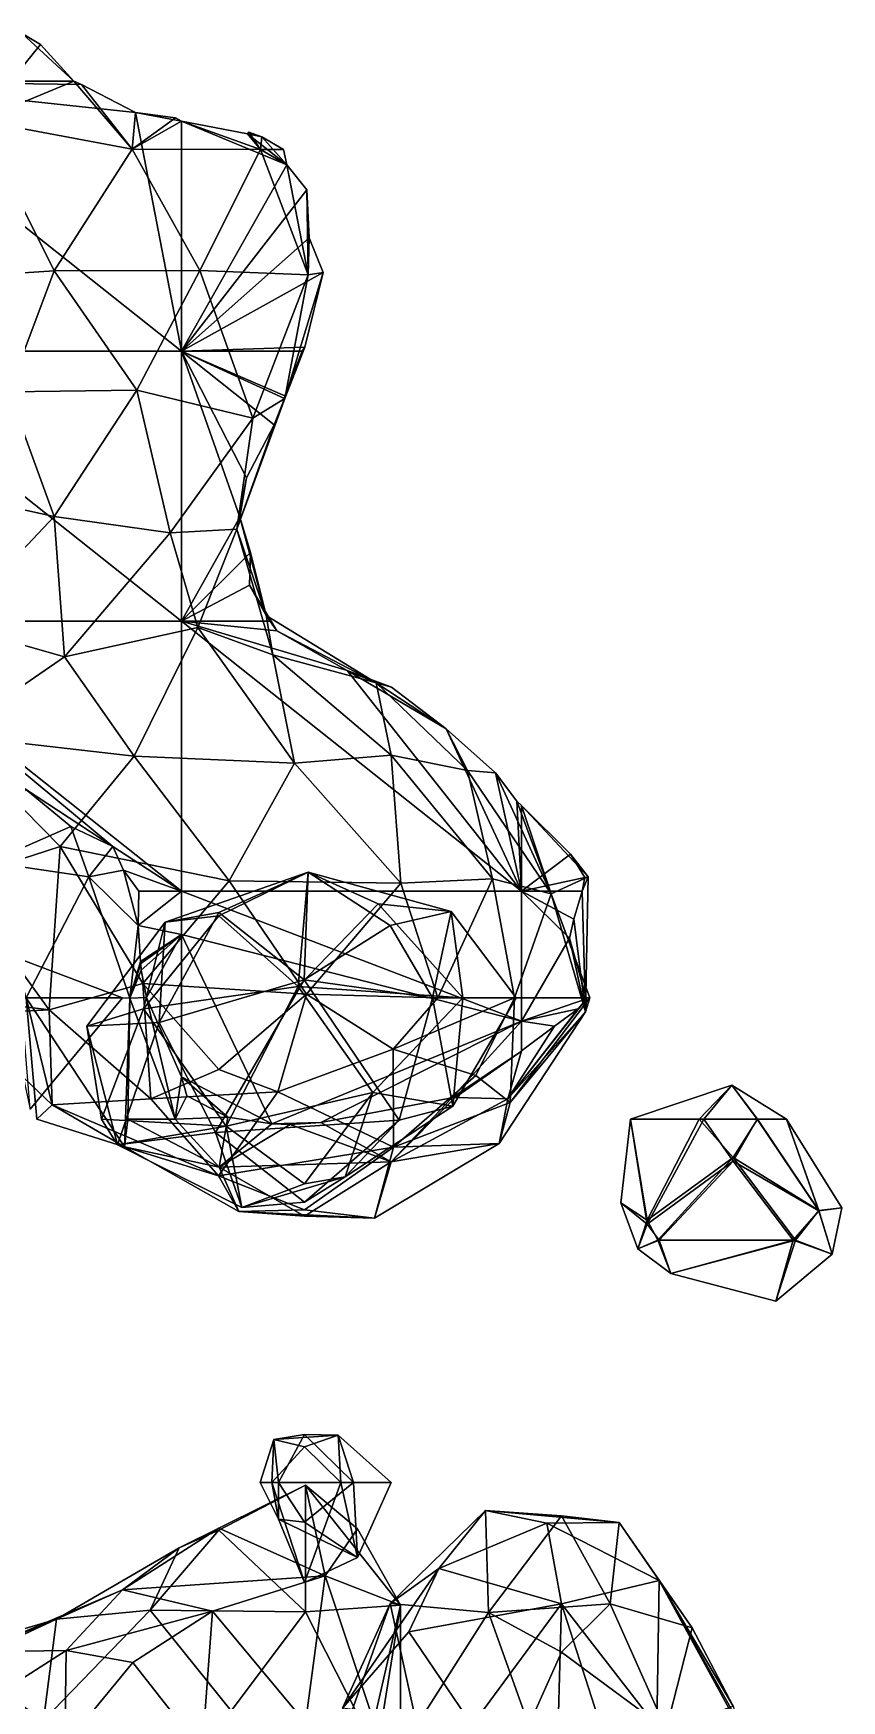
# Model space of a CAD drawing. Extents: x 290034 to 295698, y 4553723 to 4561693.
# Drawn here: x 295298.2 to 295417.1, y 4559587.6 to 4559832.7 of the extents above; entities that cross this region are included whole.
import ezdxf

# ---------------------------------------------------------------- set-up
doc = ezdxf.new("R2010")
doc.units = 0
doc.layers.add('Au_ppm_Pref_-_0_2', color=7, linetype='CONTINUOUS')

msp = doc.modelspace()

# ---------------------------------------------------------------- linework, layer by layer
at = {"layer": 'Au_ppm_Pref_-_0_2'}
for points in [[(295296.62, 4559832.71, 1865.89), (295304.21, 4559825.67, 1865.54), (295270, 4559825.67, 1866.76)], [(295296.62, 4559832.71, 1865.89), (295290.21, 4559819.9, 1862.34), (295299.3, 4559831.06, 1865.78)], [(295299.3, 4559831.06, 1865.78), (295290.21, 4559819.9, 1862.34), (295304.21, 4559825.67, 1865.54)], [(295296.62, 4559832.71, 1865.89), (295299.3, 4559831.06, 1865.78), (295304.21, 4559825.67, 1865.54)], [(295270, 4559825.67, 1866.76), (295304.21, 4559825.67, 1865.54), (295305.3, 4559825.2, 1865.62)], [(295270, 4559825.67, 1866.76), (295305.3, 4559825.2, 1865.62), (295313.27, 4559821.06, 1866.41)], [(295270, 4559825.67, 1866.76), (295313.27, 4559821.06, 1866.41), (295320, 4559785.98, 1875.32)], [(295320, 4559785.98, 1875.32), (295270, 4559785.98, 1875.98), (295270, 4559825.67, 1866.76)], [(295290.21, 4559819.9, 1862.34), (295312.79, 4559815.66, 1865.01), (295304.21, 4559825.67, 1865.54)], [(295304.21, 4559825.67, 1865.54), (295312.79, 4559815.66, 1865.01), (295305.3, 4559825.2, 1865.62)], [(295305.3, 4559825.2, 1865.62), (295312.79, 4559815.66, 1865.01), (295313.27, 4559821.06, 1866.41)], [(295313.27, 4559821.06, 1866.41), (295312.79, 4559815.66, 1865.01), (295319.14, 4559820.27, 1866.41)], [(295313.27, 4559821.06, 1866.41), (295319.14, 4559820.27, 1866.41), (295320, 4559819.79, 1866.5)], [(295313.27, 4559821.06, 1866.41), (295320, 4559819.79, 1866.5), (295320, 4559785.98, 1875.32)], [(295286.2, 4559796.81, 1860.25), (295301.28, 4559797.78, 1863.15), (295290.21, 4559819.9, 1862.34)], [(295290.21, 4559819.9, 1862.34), (295301.28, 4559797.78, 1863.15), (295312.79, 4559815.66, 1865.01)], [(295312.79, 4559815.66, 1865.01), (295320, 4559819.79, 1866.5), (295319.14, 4559820.27, 1866.41)], [(295312.79, 4559815.66, 1865.01), (295331.62, 4559815.64, 1868), (295320, 4559819.79, 1866.5)], [(295320, 4559819.79, 1866.5), (295329.71, 4559817.96, 1867.89), (295335.48, 4559813.38, 1869.63)], [(295320, 4559819.79, 1866.5), (295335.48, 4559813.38, 1869.63), (295320, 4559785.98, 1875.32)], [(295320, 4559819.79, 1866.5), (295331.62, 4559815.64, 1868), (295329.71, 4559817.96, 1867.89)], [(295329.71, 4559817.96, 1867.89), (295329.92, 4559818.2, 1867.95), (295331.85, 4559817.49, 1868.51)], [(295329.71, 4559817.96, 1867.89), (295331.62, 4559815.64, 1868), (295329.92, 4559818.2, 1867.95)], [(295329.92, 4559818.2, 1867.95), (295331.62, 4559815.64, 1868), (295331.85, 4559817.49, 1868.51)], [(295322.71, 4559797.84, 1865.96), (295312.79, 4559815.66, 1865.01), (295301.28, 4559797.78, 1863.15)], [(295322.71, 4559797.84, 1865.96), (295331.62, 4559815.64, 1868), (295312.79, 4559815.66, 1865.01)], [(295322.71, 4559797.84, 1865.96), (295338.62, 4559797.2, 1870.84), (295331.62, 4559815.64, 1868)], [(295335.48, 4559813.38, 1869.63), (295329.71, 4559817.96, 1867.89), (295331.85, 4559817.49, 1868.51)], [(295331.62, 4559815.64, 1868), (295335, 4559815.64, 1869.45), (295331.85, 4559817.49, 1868.51)], [(295335, 4559815.64, 1869.45), (295331.62, 4559815.64, 1868), (295335.48, 4559813.38, 1869.63)], [(295331.62, 4559815.64, 1868), (295338.62, 4559797.2, 1870.84), (295335.48, 4559813.38, 1869.63)], [(295335, 4559815.64, 1869.45), (295335.48, 4559813.38, 1869.63), (295331.85, 4559817.49, 1868.51)], [(295320, 4559785.98, 1875.32), (295335.48, 4559813.38, 1869.63), (295338.46, 4559809.7, 1870.87)], [(295335.48, 4559813.38, 1869.63), (295338.62, 4559797.2, 1870.84), (295338.46, 4559809.7, 1870.87)], [(295338.46, 4559809.7, 1870.87), (295338.77, 4559802.67, 1872.73), (295320, 4559785.98, 1875.32)], [(295338.46, 4559809.7, 1870.87), (295338.62, 4559797.2, 1870.84), (295338.77, 4559802.67, 1872.73)], [(295320, 4559785.98, 1875.32), (295338.77, 4559802.67, 1872.73), (295340.83, 4559797.55, 1874.26)], [(295338.62, 4559797.2, 1870.84), (295340.83, 4559797.55, 1874.26), (295338.77, 4559802.67, 1872.73)], [(295286.2, 4559796.81, 1860.25), (295294.65, 4559780, 1861.67), (295301.28, 4559797.78, 1863.15)], [(295294.65, 4559780, 1861.67), (295313.44, 4559780.24, 1864.8), (295301.28, 4559797.78, 1863.15)], [(295322.71, 4559797.84, 1865.96), (295301.28, 4559797.78, 1863.15), (295313.44, 4559780.24, 1864.8)], [(295322.71, 4559797.84, 1865.96), (295313.44, 4559780.24, 1864.8), (295330.5, 4559776.12, 1869.59)], [(295320, 4559785.98, 1875.32), (295340.83, 4559797.55, 1874.26), (295338.13, 4559786.56, 1876.87)], [(295322.71, 4559797.84, 1865.96), (295330.5, 4559776.12, 1869.59), (295338.62, 4559797.2, 1870.84)], [(295330.5, 4559776.12, 1869.59), (295335.21, 4559779.03, 1876.91), (295338.62, 4559797.2, 1870.84)], [(295340.83, 4559797.55, 1874.26), (295335.21, 4559779.03, 1876.91), (295338.13, 4559786.56, 1876.87)], [(295340.83, 4559797.55, 1874.26), (295338.62, 4559797.2, 1870.84), (295335.21, 4559779.03, 1876.91)], [(295320, 4559785.98, 1875.32), (295338.13, 4559786.56, 1876.87), (295337.76, 4559785.98, 1876.99)], [(295338.13, 4559786.56, 1876.87), (295335.21, 4559779.03, 1876.91), (295337.76, 4559785.98, 1876.99)], [(295270, 4559785.98, 1875.98), (295320, 4559785.98, 1875.32), (295320, 4559746.3, 1885.98)], [(295320, 4559746.3, 1885.98), (295270, 4559746.3, 1880.05), (295270, 4559785.98, 1875.98)], [(295329.56, 4559767.37, 1879.5), (295328.57, 4559761.57, 1881.14), (295320, 4559785.98, 1875.32)], [(295333.66, 4559775.14, 1877.06), (295329.56, 4559767.37, 1879.5), (295320, 4559785.98, 1875.32)], [(295328.57, 4559761.57, 1881.14), (295320, 4559746.3, 1885.98), (295320, 4559785.98, 1875.32)], [(295335.22, 4559779.43, 1877.02), (295335.14, 4559779.01, 1877.03), (295320, 4559785.98, 1875.32)], [(295335.14, 4559779.01, 1877.03), (295333.66, 4559775.14, 1877.06), (295320, 4559785.98, 1875.32)], [(295337.76, 4559785.98, 1876.99), (295335.22, 4559779.43, 1877.02), (295320, 4559785.98, 1875.32)], [(295337.76, 4559785.98, 1876.99), (295335.21, 4559779.03, 1876.91), (295335.22, 4559779.43, 1877.02)], [(295285.63, 4559765.09, 1860.95), (295301.28, 4559761.7, 1864.19), (295294.65, 4559780, 1861.67)], [(295301.28, 4559761.7, 1864.19), (295313.44, 4559780.24, 1864.8), (295294.65, 4559780, 1861.67)], [(295301.28, 4559761.7, 1864.19), (295318.35, 4559759.29, 1869.01), (295313.44, 4559780.24, 1864.8)], [(295313.44, 4559780.24, 1864.8), (295318.35, 4559759.29, 1869.01), (295330.5, 4559776.12, 1869.59)], [(295335.21, 4559779.03, 1876.91), (295328.16, 4559759.82, 1876.47), (295333.66, 4559775.14, 1877.06)], [(295335.21, 4559779.03, 1876.91), (295330.5, 4559776.12, 1869.59), (295328.16, 4559759.82, 1876.47)], [(295335.21, 4559779.03, 1876.91), (295333.66, 4559775.14, 1877.06), (295335.14, 4559779.01, 1877.03)], [(295335.21, 4559779.03, 1876.91), (295335.14, 4559779.01, 1877.03), (295335.22, 4559779.43, 1877.02)], [(295318.35, 4559759.29, 1869.01), (295328.16, 4559759.82, 1876.47), (295330.5, 4559776.12, 1869.59)], [(295333.66, 4559775.14, 1877.06), (295328.16, 4559759.82, 1876.47), (295329.56, 4559767.37, 1879.5)], [(295329.56, 4559767.37, 1879.5), (295328.16, 4559759.82, 1876.47), (295328.57, 4559761.57, 1881.14)], [(295286.28, 4559745.77, 1865.35), (295301.28, 4559761.7, 1864.19), (295285.63, 4559765.09, 1860.95)], [(295286.28, 4559745.77, 1865.35), (295302.83, 4559741.06, 1869.98), (295301.28, 4559761.7, 1864.19)], [(295302.83, 4559741.06, 1869.98), (295318.35, 4559759.29, 1869.01), (295301.28, 4559761.7, 1864.19)], [(295318.35, 4559759.29, 1869.01), (295302.83, 4559741.06, 1869.98), (295322.43, 4559745.34, 1872.01)], [(295322.43, 4559745.34, 1872.01), (295328.16, 4559759.82, 1876.47), (295318.35, 4559759.29, 1869.01)], [(295330.15, 4559756.39, 1882.39), (295320, 4559746.3, 1885.98), (295328.57, 4559761.57, 1881.14)], [(295322.43, 4559745.34, 1872.01), (295333.46, 4559741.35, 1877.26), (295328.16, 4559759.82, 1876.47)], [(295328.57, 4559761.57, 1881.14), (295328.16, 4559759.82, 1876.47), (295332.46, 4559747.11, 1881.8)], [(295333.46, 4559741.35, 1877.26), (295332.46, 4559747.11, 1881.8), (295328.16, 4559759.82, 1876.47)], [(295328.57, 4559761.57, 1881.14), (295332.46, 4559747.11, 1881.8), (295330.15, 4559756.39, 1882.39)], [(295330.02, 4559751.57, 1883.7), (295320, 4559746.3, 1885.98), (295330.15, 4559756.39, 1882.39)], [(295332.46, 4559747.11, 1881.8), (295330.02, 4559751.57, 1883.7), (295330.15, 4559756.39, 1882.39)], [(295333.18, 4559746.3, 1884.85), (295320, 4559746.3, 1885.98), (295330.02, 4559751.57, 1883.7)], [(295330.02, 4559751.57, 1883.7), (295332.46, 4559747.11, 1881.8), (295333.18, 4559746.3, 1884.85)], [(295333.18, 4559746.3, 1884.85), (295332.46, 4559747.11, 1881.8), (295334.04, 4559744.85, 1885.09)], [(295332.46, 4559747.11, 1881.8), (295348.64, 4559737.25, 1884.17), (295334.04, 4559744.85, 1885.09)], [(295333.46, 4559741.35, 1877.26), (295348.64, 4559737.25, 1884.17), (295332.46, 4559747.11, 1881.8)], [(295270, 4559746.3, 1880.05), (295309.93, 4559713.15, 1892.23), (295297.07, 4559721.59, 1888.96)], [(295320, 4559706.61, 1894.76), (295309.93, 4559713.15, 1892.23), (295270, 4559746.3, 1880.05)], [(295270, 4559746.3, 1880.05), (295320, 4559746.3, 1885.98), (295320, 4559706.61, 1894.76)], [(295286.28, 4559745.77, 1865.35), (295286.05, 4559729.51, 1872.22), (295302.83, 4559741.06, 1869.98)], [(295313.07, 4559726.45, 1871.32), (295322.43, 4559745.34, 1872.01), (295302.83, 4559741.06, 1869.98)], [(295313.07, 4559726.45, 1871.32), (295336.61, 4559725.4, 1871.97), (295322.43, 4559745.34, 1872.01)], [(295334.04, 4559744.85, 1885.09), (295320, 4559746.3, 1885.98), (295333.18, 4559746.3, 1884.85)], [(295344.39, 4559739.02, 1885.48), (295320, 4559746.3, 1885.98), (295334.04, 4559744.85, 1885.09)], [(295370, 4559706.61, 1890.39), (295320, 4559746.3, 1885.98), (295344.39, 4559739.02, 1885.48)], [(295370, 4559706.61, 1890.39), (295320, 4559706.61, 1894.76), (295320, 4559746.3, 1885.98)], [(295336.61, 4559725.4, 1871.97), (295333.46, 4559741.35, 1877.26), (295322.43, 4559745.34, 1872.01)], [(295334.04, 4559744.85, 1885.09), (295348.64, 4559737.25, 1884.17), (295344.39, 4559739.02, 1885.48)], [(295313.07, 4559726.45, 1871.32), (295302.83, 4559741.06, 1869.98), (295286.05, 4559729.51, 1872.22)], [(295333.46, 4559741.35, 1877.26), (295350.84, 4559726.6, 1876.73), (295348.64, 4559737.25, 1884.17)], [(295336.61, 4559725.4, 1871.97), (295350.84, 4559726.6, 1876.73), (295333.46, 4559741.35, 1877.26)], [(295358.9, 4559730.44, 1886.12), (295344.39, 4559739.02, 1885.48), (295350.9, 4559736.58, 1885.46)], [(295370, 4559706.61, 1890.39), (295344.39, 4559739.02, 1885.48), (295358.9, 4559730.44, 1886.12)], [(295348.64, 4559737.25, 1884.17), (295350.9, 4559736.58, 1885.46), (295344.39, 4559739.02, 1885.48)], [(295350.9, 4559736.58, 1885.46), (295348.64, 4559737.25, 1884.17), (295358.9, 4559730.44, 1886.12)], [(295348.64, 4559737.25, 1884.17), (295362.07, 4559724.32, 1882.56), (295358.9, 4559730.44, 1886.12)], [(295348.64, 4559737.25, 1884.17), (295350.84, 4559726.6, 1876.73), (295362.07, 4559724.32, 1882.56)], [(295370, 4559706.61, 1890.39), (295358.9, 4559730.44, 1886.12), (295366.16, 4559724, 1886.9)], [(295362.07, 4559724.32, 1882.56), (295366.16, 4559724, 1886.9), (295358.9, 4559730.44, 1886.12)], [(295302.17, 4559713.16, 1873.25), (295286.05, 4559729.51, 1872.22), (295286.74, 4559708.18, 1875.6)], [(295302.17, 4559713.16, 1873.25), (295313.07, 4559726.45, 1871.32), (295286.05, 4559729.51, 1872.22)], [(295302.17, 4559713.16, 1873.25), (295327.03, 4559708.1, 1870.47), (295313.07, 4559726.45, 1871.32)], [(295313.07, 4559726.45, 1871.32), (295327.03, 4559708.1, 1870.47), (295336.61, 4559725.4, 1871.97)], [(295336.61, 4559725.4, 1871.97), (295327.03, 4559708.1, 1870.47), (295352.26, 4559707.76, 1872.27)], [(295352.26, 4559707.76, 1872.27), (295350.84, 4559726.6, 1876.73), (295336.61, 4559725.4, 1871.97)], [(295362.07, 4559724.32, 1882.56), (295350.84, 4559726.6, 1876.73), (295365.75, 4559708.41, 1876.61)], [(295365.75, 4559708.41, 1876.61), (295350.84, 4559726.6, 1876.73), (295352.26, 4559707.76, 1872.27)], [(295362.07, 4559724.32, 1882.56), (295374.34, 4559706.23, 1883.61), (295366.16, 4559724, 1886.9)], [(295362.07, 4559724.32, 1882.56), (295365.75, 4559708.41, 1876.61), (295374.34, 4559706.23, 1883.61)], [(295370, 4559706.61, 1890.39), (295366.16, 4559724, 1886.9), (295369.33, 4559719.85, 1887.54)], [(295366.16, 4559724, 1886.9), (295374.34, 4559706.23, 1883.61), (295369.33, 4559719.85, 1887.54)], [(295303.74, 4559716.12, 1890.98), (295291.82, 4559710.87, 1887.28), (295297.07, 4559721.59, 1888.96)], [(295309.93, 4559713.15, 1892.23), (295303.74, 4559716.12, 1890.98), (295297.07, 4559721.59, 1888.96)], [(295370, 4559706.61, 1890.39), (295369.33, 4559719.85, 1887.54), (295370, 4559719.17, 1887.63)], [(295370, 4559719.17, 1887.63), (295369.33, 4559719.85, 1887.54), (295374.34, 4559706.23, 1883.61)], [(295377.18, 4559712.04, 1888.71), (295370, 4559706.61, 1890.39), (295370, 4559719.17, 1887.63)], [(295377.18, 4559712.04, 1888.71), (295370, 4559719.17, 1887.63), (295379.79, 4559708.73, 1888.71)], [(295370, 4559719.17, 1887.63), (295374.34, 4559706.23, 1883.61), (295379.79, 4559708.73, 1888.71)], [(295306.42, 4559708.73, 1891.76), (295291.82, 4559710.87, 1887.28), (295303.74, 4559716.12, 1890.98)], [(295306.42, 4559708.73, 1891.76), (295303.74, 4559716.12, 1890.98), (295309.93, 4559713.15, 1892.23)], [(295300.56, 4559689.16, 1875.5), (295302.17, 4559713.16, 1873.25), (295286.74, 4559708.18, 1875.6)], [(295302.17, 4559713.16, 1873.25), (295300.56, 4559689.16, 1875.5), (295314.35, 4559693, 1872.27)], [(295302.17, 4559713.16, 1873.25), (295314.35, 4559693, 1872.27), (295327.03, 4559708.1, 1870.47)], [(295311.48, 4559709.67, 1893.35), (295306.42, 4559708.73, 1891.76), (295309.93, 4559713.15, 1892.23)], [(295320, 4559706.61, 1894.76), (295311.48, 4559709.67, 1893.35), (295309.93, 4559713.15, 1892.23)], [(295291.82, 4559710.87, 1887.28), (295306.42, 4559708.73, 1891.76), (295297.2, 4559690.9, 1889.21)], [(295379.31, 4559708.63, 1889.31), (295370, 4559706.61, 1890.39), (295377.18, 4559712.04, 1888.71)], [(295379.31, 4559708.63, 1889.31), (295377.18, 4559712.04, 1888.71), (295379.79, 4559708.73, 1888.71)], [(295286.19, 4559690.91, 1876.83), (295300.56, 4559689.16, 1875.5), (295286.74, 4559708.18, 1875.6)], [(295297.2, 4559690.9, 1889.21), (295306.42, 4559708.73, 1891.76), (295312.44, 4559690.89, 1895.41)], [(295313.63, 4559701.56, 1894.82), (295306.42, 4559708.73, 1891.76), (295311.48, 4559709.67, 1893.35)], [(295312.44, 4559690.89, 1895.41), (295306.42, 4559708.73, 1891.76), (295313.63, 4559701.56, 1894.82)], [(295320, 4559706.61, 1894.76), (295313.76, 4559706.61, 1894.39), (295311.48, 4559709.67, 1893.35)], [(295313.76, 4559706.61, 1894.39), (295313.63, 4559701.56, 1894.82), (295311.48, 4559709.67, 1893.35)], [(295314.35, 4559693, 1872.27), (295338.38, 4559691.45, 1871.66), (295327.03, 4559708.1, 1870.47)], [(295325.49, 4559703.45, 1833.49), (295317.64, 4559702.02, 1829.31), (295338.65, 4559709.4, 1829.18)], [(295325.49, 4559702.95, 1825.3), (295338.65, 4559709.4, 1829.18), (295317.64, 4559702.02, 1829.31)], [(295338.04, 4559693.54, 1836.56), (295325.49, 4559703.45, 1833.49), (295338.65, 4559709.4, 1829.18)], [(295338.65, 4559709.4, 1829.18), (295325.49, 4559702.95, 1825.3), (295337.17, 4559692.59, 1821.75)], [(295338.38, 4559691.45, 1871.66), (295352.26, 4559707.76, 1872.27), (295327.03, 4559708.1, 1870.47)], [(295348.93, 4559704.74, 1823.87), (295338.65, 4559709.4, 1829.18), (295337.17, 4559692.59, 1821.75)], [(295338.04, 4559693.54, 1836.56), (295338.65, 4559709.4, 1829.18), (295350.69, 4559701.57, 1832.87)], [(295350.69, 4559701.57, 1832.87), (295338.65, 4559709.4, 1829.18), (295359.66, 4559703.59, 1829.31)], [(295359.66, 4559703.59, 1829.31), (295338.65, 4559709.4, 1829.18), (295348.93, 4559704.74, 1823.87)], [(295352.26, 4559707.76, 1872.27), (295357.7, 4559690.91, 1873.52), (295365.75, 4559708.41, 1876.61)], [(295357.7, 4559690.91, 1873.52), (295368.98, 4559690.91, 1877.61), (295365.75, 4559708.41, 1876.61)], [(295368.98, 4559690.91, 1877.61), (295374.34, 4559706.23, 1883.61), (295365.75, 4559708.41, 1876.61)], [(295370, 4559706.61, 1890.39), (295379.31, 4559708.63, 1889.31), (295378.89, 4559706.61, 1889.78)], [(295374.34, 4559706.23, 1883.61), (295379.42, 4559688.86, 1888.75), (295379.79, 4559708.73, 1888.71)], [(295379.79, 4559708.73, 1888.71), (295378.89, 4559706.61, 1889.78), (295379.31, 4559708.63, 1889.31)], [(295379.42, 4559688.86, 1888.75), (295378.89, 4559706.61, 1889.78), (295379.79, 4559708.73, 1888.71)], [(295320, 4559706.61, 1894.76), (295313.63, 4559701.56, 1894.82), (295313.76, 4559706.61, 1894.39)], [(295313.63, 4559701.56, 1894.82), (295320, 4559706.61, 1894.76), (295320, 4559700.24, 1895.47)], [(295320, 4559706.61, 1894.76), (295370, 4559706.61, 1890.39), (295370, 4559687.49, 1895.47)], [(295370, 4559687.49, 1895.47), (295320, 4559700.24, 1895.47), (295320, 4559706.61, 1894.76)], [(295338.38, 4559691.45, 1871.66), (295357.7, 4559690.91, 1873.52), (295352.26, 4559707.76, 1872.27)], [(295380.02, 4559690.91, 1882.77), (295374.34, 4559706.23, 1883.61), (295368.98, 4559690.91, 1877.61)], [(295377.03, 4559699.67, 1891.95), (295370, 4559706.61, 1890.39), (295377.7, 4559702.48, 1891.18)], [(295370, 4559687.49, 1895.47), (295370, 4559706.61, 1890.39), (295377.03, 4559699.67, 1891.95)], [(295370, 4559706.61, 1890.39), (295378.89, 4559706.61, 1889.78), (295377.7, 4559702.48, 1891.18)], [(295380.02, 4559690.91, 1882.77), (295379.42, 4559688.86, 1888.75), (295374.34, 4559706.23, 1883.61)], [(295379.42, 4559688.86, 1888.75), (295377.7, 4559702.48, 1891.18), (295378.89, 4559706.61, 1889.78)], [(295314.42, 4559689.32, 1823.61), (295337.17, 4559692.59, 1821.75), (295325.49, 4559702.95, 1825.3)], [(295314.42, 4559689.32, 1823.61), (295325.49, 4559702.95, 1825.3), (295317.64, 4559702.02, 1829.31)], [(295325.49, 4559703.45, 1833.49), (295338.04, 4559693.54, 1836.56), (295316.75, 4559687.29, 1834.49)], [(295325.49, 4559703.45, 1833.49), (295316.75, 4559687.29, 1834.49), (295317.64, 4559702.02, 1829.31)], [(295361.35, 4559690.91, 1823.57), (295348.93, 4559704.74, 1823.87), (295337.17, 4559692.59, 1821.75)], [(295359.66, 4559703.59, 1829.31), (295348.93, 4559704.74, 1823.87), (295361.35, 4559690.91, 1823.57)], [(295356.9, 4559690.91, 1834.49), (295350.69, 4559701.57, 1832.87), (295359.66, 4559703.59, 1829.31)], [(295356.9, 4559690.91, 1834.49), (295359.66, 4559703.59, 1829.31), (295369.23, 4559690.91, 1829.31)], [(295369.23, 4559690.91, 1829.31), (295359.66, 4559703.59, 1829.31), (295361.35, 4559690.91, 1823.57)], [(295306.1, 4559686.74, 1829.31), (295317.64, 4559702.02, 1829.31), (295316.75, 4559687.29, 1834.49)], [(295306.1, 4559686.74, 1829.31), (295314.42, 4559689.32, 1823.61), (295317.64, 4559702.02, 1829.31)], [(295312.44, 4559690.89, 1895.41), (295313.63, 4559701.56, 1894.82), (295314.01, 4559696.25, 1895.43)], [(295313.63, 4559701.56, 1894.82), (295320, 4559700.24, 1895.47), (295314.01, 4559696.25, 1895.43)], [(295356.9, 4559690.91, 1834.49), (295338.04, 4559693.54, 1836.56), (295350.69, 4559701.57, 1832.87)], [(295379.42, 4559688.86, 1888.75), (295377.03, 4559699.67, 1891.95), (295377.7, 4559702.48, 1891.18)], [(295290.81, 4559698.64, 1824.48), (295311.36, 4559690.91, 1823.37), (295296.47, 4559690.91, 1827.51)], [(295311.36, 4559690.91, 1823.37), (295290.81, 4559698.64, 1824.48), (295294.25, 4559690.91, 1818.72)], [(295320, 4559700.24, 1895.47), (295314.04, 4559695.94, 1895.47), (295314.01, 4559696.25, 1895.43)], [(295314.04, 4559695.94, 1895.47), (295320, 4559700.24, 1895.47), (295314.11, 4559694.98, 1895.58)], [(295314.11, 4559694.98, 1895.58), (295320, 4559700.24, 1895.47), (295314.86, 4559690.96, 1896.09)], [(295320, 4559700.24, 1895.47), (295320, 4559679.3, 1897.79), (295314.86, 4559690.96, 1896.09)], [(295320, 4559679.3, 1897.79), (295320, 4559700.24, 1895.47), (295333.29, 4559672.39, 1898.18)], [(295320, 4559700.24, 1895.47), (295370, 4559687.49, 1895.47), (295333.29, 4559672.39, 1898.18)], [(295379.57, 4559690.76, 1894.21), (295370, 4559687.49, 1895.47), (295377.03, 4559699.67, 1891.95)], [(295377.03, 4559699.67, 1891.95), (295379.42, 4559688.86, 1888.75), (295379.57, 4559690.76, 1894.21)], [(295312.44, 4559690.89, 1895.41), (295314.01, 4559696.25, 1895.43), (295314.04, 4559695.94, 1895.47)], [(295312.44, 4559690.89, 1895.41), (295314.04, 4559695.94, 1895.47), (295314.11, 4559694.98, 1895.58)], [(295314.86, 4559690.96, 1896.09), (295312.44, 4559690.89, 1895.41), (295314.11, 4559694.98, 1895.58)], [(295316.75, 4559687.29, 1834.49), (295338.04, 4559693.54, 1836.56), (295325.02, 4559671.14, 1835.56)], [(295338.04, 4559693.54, 1836.56), (295352.03, 4559672.92, 1835.28), (295325.02, 4559671.14, 1835.56)], [(295338.04, 4559693.54, 1836.56), (295356.9, 4559690.91, 1834.49), (295352.03, 4559672.92, 1835.28)], [(295300.56, 4559689.16, 1875.5), (295286.19, 4559690.91, 1876.83), (295287.07, 4559688.42, 1882.88)], [(295300.99, 4559675.2, 1883.05), (295287.07, 4559688.42, 1882.88), (295297.2, 4559690.9, 1889.21)], [(295297.76, 4559674.55, 1823.37), (295311.36, 4559690.91, 1823.37), (295294.25, 4559690.91, 1818.72)], [(295311.36, 4559690.91, 1823.37), (295297.76, 4559674.55, 1823.37), (295296.47, 4559690.91, 1827.51)], [(295300.99, 4559675.2, 1883.05), (295297.2, 4559690.9, 1889.21), (295298.73, 4559673.09, 1888.71)], [(295311.64, 4559669.02, 1889.25), (295297.2, 4559690.9, 1889.21), (295312.44, 4559690.89, 1895.41)], [(295311.64, 4559669.02, 1889.25), (295298.73, 4559673.09, 1888.71), (295297.2, 4559690.9, 1889.21)], [(295315.49, 4559676.08, 1877.74), (295314.35, 4559693, 1872.27), (295300.56, 4559689.16, 1875.5)], [(295311.64, 4559669.02, 1889.25), (295312.44, 4559690.89, 1895.41), (295312.15, 4559673.09, 1894.64)], [(295312.15, 4559673.09, 1894.64), (295312.44, 4559690.89, 1895.41), (295319.08, 4559673.09, 1897.67)], [(295319.08, 4559673.09, 1897.67), (295312.44, 4559690.89, 1895.41), (295314.86, 4559690.96, 1896.09)], [(295315.49, 4559676.08, 1877.74), (295325.49, 4559680.4, 1873.32), (295314.35, 4559693, 1872.27)], [(295338.38, 4559691.45, 1871.66), (295314.35, 4559693, 1872.27), (295325.49, 4559680.4, 1873.32)], [(295314.42, 4559689.32, 1823.61), (295326.57, 4559672.04, 1823.19), (295337.17, 4559692.59, 1821.75)], [(295319.08, 4559673.09, 1897.67), (295314.86, 4559690.96, 1896.09), (295320, 4559679.3, 1897.79)], [(295334.17, 4559677.12, 1878.07), (295338.38, 4559691.45, 1871.66), (295325.49, 4559680.4, 1873.32)], [(295348.15, 4559677.02, 1824.29), (295337.17, 4559692.59, 1821.75), (295326.57, 4559672.04, 1823.19)], [(295334.17, 4559677.12, 1878.07), (295351.11, 4559683.37, 1875.99), (295338.38, 4559691.45, 1871.66)], [(295348.15, 4559677.02, 1824.29), (295361.35, 4559690.91, 1823.57), (295337.17, 4559692.59, 1821.75)], [(295338.38, 4559691.45, 1871.66), (295351.11, 4559683.37, 1875.99), (295357.7, 4559690.91, 1873.52)], [(295348.15, 4559677.02, 1824.29), (295359.88, 4559674.99, 1829.31), (295361.35, 4559690.91, 1823.57)], [(295368.98, 4559690.91, 1877.61), (295351.11, 4559683.37, 1875.99), (295363.29, 4559679.49, 1878.96)], [(295351.11, 4559683.37, 1875.99), (295368.98, 4559690.91, 1877.61), (295357.7, 4559690.91, 1873.52)], [(295359.88, 4559674.99, 1829.31), (295352.03, 4559672.92, 1835.28), (295356.9, 4559690.91, 1834.49)], [(295356.9, 4559690.91, 1834.49), (295369.23, 4559690.91, 1829.31), (295359.88, 4559674.99, 1829.31)], [(295359.88, 4559674.99, 1829.31), (295369.23, 4559690.91, 1829.31), (295361.35, 4559690.91, 1823.57)], [(295363.29, 4559679.49, 1878.96), (295368.33, 4559675.52, 1882.77), (295368.98, 4559690.91, 1877.61)], [(295379.57, 4559690.76, 1894.21), (295367.97, 4559676.06, 1894.64), (295378.33, 4559689.32, 1894.64)], [(295379.57, 4559690.76, 1894.21), (295379.42, 4559688.86, 1888.75), (295367.97, 4559676.06, 1894.64)], [(295380.02, 4559690.91, 1882.77), (295368.33, 4559675.52, 1882.77), (295379.42, 4559688.86, 1888.75)], [(295380.02, 4559690.91, 1882.77), (295368.98, 4559690.91, 1877.61), (295368.33, 4559675.52, 1882.77)], [(295378.33, 4559689.32, 1894.64), (295370, 4559687.49, 1895.47), (295379.57, 4559690.76, 1894.21)], [(295300.99, 4559675.2, 1883.05), (295300.56, 4559689.16, 1875.5), (295287.07, 4559688.42, 1882.88)], [(295315.49, 4559676.08, 1877.74), (295300.56, 4559689.16, 1875.5), (295300.99, 4559675.2, 1883.05)], [(295306.1, 4559686.74, 1829.31), (295308.26, 4559673.09, 1824.21), (295314.42, 4559689.32, 1823.61)], [(295308.26, 4559673.09, 1824.21), (295326.57, 4559672.04, 1823.19), (295314.42, 4559689.32, 1823.61)], [(295368.33, 4559675.52, 1882.77), (295366.69, 4559669.5, 1888.68), (295379.42, 4559688.86, 1888.75)], [(295366.69, 4559669.5, 1888.68), (295367.97, 4559676.06, 1894.64), (295379.42, 4559688.86, 1888.75)], [(295378.33, 4559689.32, 1894.64), (295367.97, 4559676.06, 1894.64), (295374.87, 4559686.74, 1895.47)], [(295374.87, 4559686.74, 1895.47), (295370, 4559687.49, 1895.47), (295378.33, 4559689.32, 1894.64)], [(295306.1, 4559686.74, 1829.31), (295316.75, 4559687.29, 1834.49), (295310.61, 4559669.33, 1829.64)], [(295310.61, 4559669.33, 1829.64), (295308.26, 4559673.09, 1824.21), (295306.1, 4559686.74, 1829.31)], [(295316.75, 4559687.29, 1834.49), (295325.02, 4559671.14, 1835.56), (295310.61, 4559669.33, 1829.64)], [(295370, 4559687.49, 1895.47), (295340.51, 4559672.6, 1898.38), (295333.29, 4559672.39, 1898.18)], [(295370, 4559687.49, 1895.47), (295359.78, 4559676.21, 1898.1), (295340.51, 4559672.6, 1898.38)], [(295370, 4559687.49, 1895.47), (295369.98, 4559683.09, 1896.64), (295359.78, 4559676.21, 1898.1)], [(295374.87, 4559686.74, 1895.47), (295367.97, 4559676.06, 1894.64), (295370, 4559683.11, 1896.63)], [(295370, 4559687.49, 1895.47), (295370, 4559683.11, 1896.63), (295369.98, 4559683.09, 1896.64)], [(295370, 4559683.11, 1896.63), (295370, 4559687.49, 1895.47), (295374.87, 4559686.74, 1895.47)], [(295351.11, 4559683.37, 1875.99), (295334.17, 4559677.12, 1878.07), (295351.2, 4559668.96, 1881.99)], [(295351.11, 4559683.37, 1875.99), (295351.2, 4559668.96, 1881.99), (295363.29, 4559679.49, 1878.96)], [(295359.78, 4559676.21, 1898.1), (295369.98, 4559683.09, 1896.64), (295360.29, 4559676.34, 1898.09)], [(295369.98, 4559683.09, 1896.64), (295360.23, 4559676.26, 1898.08), (295360.29, 4559676.34, 1898.09)], [(295369.98, 4559683.09, 1896.64), (295367.97, 4559676.06, 1894.64), (295360.23, 4559676.26, 1898.08)], [(295370, 4559683.11, 1896.63), (295367.97, 4559676.06, 1894.64), (295369.98, 4559683.09, 1896.64)], [(295334.17, 4559677.12, 1878.07), (295325.49, 4559680.4, 1873.32), (295315.49, 4559676.08, 1877.74)], [(295320.8, 4559676.51, 1898.08), (295319.08, 4559673.09, 1897.67), (295320, 4559679.3, 1897.79)], [(295320.8, 4559676.51, 1898.08), (295320, 4559679.3, 1897.79), (295326.85, 4559673.37, 1898.26)], [(295326.85, 4559673.37, 1898.26), (295320, 4559679.3, 1897.79), (295333.29, 4559672.39, 1898.18)], [(295363.29, 4559679.49, 1878.96), (295351.2, 4559668.96, 1881.99), (295368.33, 4559675.52, 1882.77)], [(295315.49, 4559676.08, 1877.74), (295300.99, 4559675.2, 1883.05), (295325.48, 4559664.76, 1882.84)], [(295334.17, 4559677.12, 1878.07), (295315.49, 4559676.08, 1877.74), (295325.48, 4559664.76, 1882.84)], [(295326.85, 4559673.37, 1898.26), (295319.08, 4559673.09, 1897.67), (295320.8, 4559676.51, 1898.08)], [(295334.17, 4559677.12, 1878.07), (295325.48, 4559664.76, 1882.84), (295351.2, 4559668.96, 1881.99)], [(295348.15, 4559677.02, 1824.29), (295326.57, 4559672.04, 1823.19), (295338.09, 4559663.59, 1826.15)], [(295348.15, 4559677.02, 1824.29), (295338.09, 4559663.59, 1826.15), (295344.09, 4559664.62, 1829.31)], [(295350.86, 4559666.8, 1894.65), (295340.51, 4559672.6, 1898.38), (295359.78, 4559676.21, 1898.1)], [(295348.15, 4559677.02, 1824.29), (295344.09, 4559664.62, 1829.31), (295359.88, 4559674.99, 1829.31)], [(295350.86, 4559666.8, 1894.65), (295359.78, 4559676.21, 1898.1), (295360.23, 4559676.26, 1898.08)], [(295367.97, 4559676.06, 1894.64), (295350.86, 4559666.8, 1894.65), (295360.23, 4559676.26, 1898.08)], [(295367.97, 4559676.06, 1894.64), (295366.69, 4559669.5, 1888.68), (295350.86, 4559666.8, 1894.65)], [(295359.78, 4559676.21, 1898.1), (295360.29, 4559676.34, 1898.09), (295360.2, 4559676.3, 1898.09)], [(295360.23, 4559676.26, 1898.08), (295359.78, 4559676.21, 1898.1), (295360.2, 4559676.3, 1898.09)], [(295360.23, 4559676.26, 1898.08), (295360.2, 4559676.3, 1898.09), (295360.29, 4559676.34, 1898.09)], [(295386.02, 4559673.09, 1835.25), (295400.91, 4559678.08, 1835.14), (295396.81, 4559673.09, 1837.27)], [(295400.91, 4559678.08, 1835.14), (295386.02, 4559673.09, 1835.25), (295396.1, 4559673.09, 1832.9)], [(295404.71, 4559673.09, 1833.54), (295400.91, 4559678.08, 1835.14), (295396.1, 4559673.09, 1832.9)], [(295404.65, 4559673.09, 1836.93), (295396.81, 4559673.09, 1837.27), (295400.91, 4559678.08, 1835.14)], [(295400.91, 4559678.08, 1835.14), (295408.93, 4559673.09, 1835.25), (295404.65, 4559673.09, 1836.93)], [(295400.91, 4559678.08, 1835.14), (295404.71, 4559673.09, 1833.54), (295408.93, 4559673.09, 1835.25)], [(295311.64, 4559669.02, 1889.25), (295300.99, 4559675.2, 1883.05), (295298.73, 4559673.09, 1888.71)], [(295311.64, 4559669.02, 1889.25), (295325.48, 4559664.76, 1882.84), (295300.99, 4559675.2, 1883.05)], [(295344.09, 4559664.62, 1829.31), (295352.03, 4559672.92, 1835.28), (295359.88, 4559674.99, 1829.31)], [(295368.33, 4559675.52, 1882.77), (295351.2, 4559668.96, 1881.99), (295366.69, 4559669.5, 1888.68)], [(295308.26, 4559673.09, 1824.21), (295310.61, 4559669.33, 1829.64), (295326.57, 4559672.04, 1823.19)], [(295310.61, 4559669.33, 1829.64), (295328.9, 4559660.1, 1829.31), (295326.57, 4559672.04, 1823.19)], [(295325.02, 4559671.14, 1835.56), (295328.9, 4559660.1, 1829.31), (295310.61, 4559669.33, 1829.64)], [(295325.54, 4559666.03, 1894.73), (295311.64, 4559669.02, 1889.25), (295312.15, 4559673.09, 1894.64)], [(295325.54, 4559666.03, 1894.73), (295312.15, 4559673.09, 1894.64), (295319.08, 4559673.09, 1897.67)], [(295326.85, 4559673.37, 1898.26), (295325.54, 4559666.03, 1894.73), (295319.08, 4559673.09, 1897.67)], [(295325.02, 4559671.14, 1835.56), (295352.03, 4559672.92, 1835.28), (295338.09, 4559660.89, 1833.38)], [(295328.9, 4559660.1, 1829.31), (295325.02, 4559671.14, 1835.56), (295338.09, 4559660.89, 1833.38)], [(295326.85, 4559673.37, 1898.26), (295333.29, 4559672.39, 1898.18), (295325.54, 4559666.03, 1894.73)], [(295333.29, 4559672.39, 1898.18), (295335.98, 4559672.3, 1898.3), (295325.54, 4559666.03, 1894.73)], [(295350.86, 4559666.8, 1894.65), (295325.54, 4559666.03, 1894.73), (295335.98, 4559672.3, 1898.3)], [(295328.9, 4559660.1, 1829.31), (295338.09, 4559663.59, 1826.15), (295326.57, 4559672.04, 1823.19)], [(295333.29, 4559672.39, 1898.18), (295340.51, 4559672.6, 1898.38), (295335.98, 4559672.3, 1898.3)], [(295340.51, 4559672.6, 1898.38), (295350.86, 4559666.8, 1894.65), (295335.98, 4559672.3, 1898.3)], [(295338.09, 4559660.89, 1833.38), (295352.03, 4559672.92, 1835.28), (295344.09, 4559664.62, 1829.31)], [(295386.02, 4559673.09, 1835.25), (295388.49, 4559657.66, 1836.05), (295384.59, 4559660.79, 1835.25)], [(295386.02, 4559673.09, 1835.25), (295384.59, 4559660.79, 1835.25), (295388.49, 4559658.22, 1834.27)], [(295386.02, 4559673.09, 1835.25), (295396.81, 4559673.09, 1837.27), (295388.49, 4559657.66, 1836.05)], [(295386.02, 4559673.09, 1835.25), (295388.49, 4559658.22, 1834.27), (295396.1, 4559673.09, 1832.9)], [(295401.09, 4559667.44, 1833.37), (295396.1, 4559673.09, 1832.9), (295388.49, 4559658.22, 1834.27)], [(295401.09, 4559666.92, 1837.31), (295388.49, 4559657.66, 1836.05), (295396.81, 4559673.09, 1837.27)], [(295404.71, 4559673.09, 1833.54), (295396.1, 4559673.09, 1832.9), (295401.09, 4559667.44, 1833.37)], [(295404.65, 4559673.09, 1836.93), (295401.09, 4559666.92, 1837.31), (295396.81, 4559673.09, 1837.27)], [(295413.69, 4559659.58, 1836.69), (295401.09, 4559666.92, 1837.31), (295404.65, 4559673.09, 1836.93)], [(295413.69, 4559659.66, 1833.79), (295404.71, 4559673.09, 1833.54), (295401.09, 4559667.44, 1833.37)], [(295413.69, 4559659.58, 1836.69), (295404.65, 4559673.09, 1836.93), (295408.93, 4559673.09, 1835.25)], [(295413.69, 4559659.66, 1833.79), (295408.93, 4559673.09, 1835.25), (295404.71, 4559673.09, 1833.54)], [(295413.69, 4559659.58, 1836.69), (295408.93, 4559673.09, 1835.25), (295417.06, 4559660.04, 1835.25)], [(295413.69, 4559659.66, 1833.79), (295417.06, 4559660.04, 1835.25), (295408.93, 4559673.09, 1835.25)], [(295325.48, 4559664.76, 1882.84), (295311.64, 4559669.02, 1889.25), (295328.47, 4559659.48, 1888.71)], [(295328.47, 4559659.48, 1888.71), (295311.64, 4559669.02, 1889.25), (295325.54, 4559666.03, 1894.73)], [(295351.2, 4559668.96, 1881.99), (295325.48, 4559664.76, 1882.84), (295338.09, 4559659.74, 1884.25)], [(295348.4, 4559658.52, 1888.71), (295351.2, 4559668.96, 1881.99), (295338.09, 4559659.74, 1884.25)], [(295351.2, 4559668.96, 1881.99), (295348.4, 4559658.52, 1888.71), (295366.69, 4559669.5, 1888.68)], [(295348.4, 4559658.52, 1888.71), (295350.86, 4559666.8, 1894.65), (295366.69, 4559669.5, 1888.68)], [(295350.86, 4559666.8, 1894.65), (295338.09, 4559658.82, 1893.46), (295325.54, 4559666.03, 1894.73)], [(295338.09, 4559658.82, 1893.46), (295350.86, 4559666.8, 1894.65), (295348.4, 4559658.52, 1888.71)], [(295401.09, 4559667.44, 1833.37), (295388.49, 4559658.22, 1834.27), (295390.04, 4559655.28, 1834.52)], [(295401.09, 4559666.92, 1837.31), (295390.23, 4559655.28, 1836.07), (295388.49, 4559657.66, 1836.05)], [(295410.25, 4559655.28, 1833.63), (295401.09, 4559667.44, 1833.37), (295390.04, 4559655.28, 1834.52)], [(295409.91, 4559655.28, 1837.03), (295390.23, 4559655.28, 1836.07), (295401.09, 4559666.92, 1837.31)], [(295413.69, 4559659.66, 1833.79), (295401.09, 4559667.44, 1833.37), (295410.25, 4559655.28, 1833.63)], [(295413.69, 4559659.58, 1836.69), (295409.91, 4559655.28, 1837.03), (295401.09, 4559666.92, 1837.31)], [(295338.09, 4559659.74, 1884.25), (295325.48, 4559664.76, 1882.84), (295328.47, 4559659.48, 1888.71)], [(295338.09, 4559658.82, 1893.46), (295328.47, 4559659.48, 1888.71), (295325.54, 4559666.03, 1894.73)], [(295338.09, 4559660.89, 1833.38), (295344.09, 4559664.62, 1829.31), (295328.9, 4559660.1, 1829.31)], [(295328.9, 4559660.1, 1829.31), (295344.09, 4559664.62, 1829.31), (295338.09, 4559663.59, 1826.15)], [(295338.09, 4559659.74, 1884.25), (295328.47, 4559659.48, 1888.71), (295348.4, 4559658.52, 1888.71)], [(295338.09, 4559658.82, 1893.46), (295348.4, 4559658.52, 1888.71), (295328.47, 4559659.48, 1888.71)], [(295388.49, 4559657.66, 1836.05), (295387.11, 4559654.03, 1835.38), (295384.59, 4559660.79, 1835.25)], [(295384.59, 4559660.79, 1835.25), (295387.11, 4559654.03, 1835.38), (295388.49, 4559658.22, 1834.27)], [(295415.66, 4559653.22, 1835.24), (295409.91, 4559655.28, 1837.03), (295413.69, 4559659.58, 1836.69)], [(295413.69, 4559659.66, 1833.79), (295410.25, 4559655.28, 1833.63), (295415.66, 4559653.22, 1835.24)], [(295415.66, 4559653.22, 1835.24), (295413.69, 4559659.58, 1836.69), (295417.06, 4559660.04, 1835.25)], [(295417.06, 4559660.04, 1835.25), (295413.69, 4559659.66, 1833.79), (295415.66, 4559653.22, 1835.24)], [(295390.04, 4559655.28, 1834.52), (295388.49, 4559658.22, 1834.27), (295387.11, 4559654.03, 1835.38)], [(295390.23, 4559655.28, 1836.07), (295387.11, 4559654.03, 1835.38), (295388.49, 4559657.66, 1836.05)], [(295391.93, 4559650.41, 1835.25), (295387.11, 4559654.03, 1835.38), (295390.23, 4559655.28, 1836.07)], [(295391.93, 4559650.41, 1835.25), (295390.04, 4559655.28, 1834.52), (295387.11, 4559654.03, 1835.38)], [(295410.25, 4559655.28, 1833.63), (295390.04, 4559655.28, 1834.52), (295391.93, 4559650.41, 1835.25)], [(295409.91, 4559655.28, 1837.03), (295391.93, 4559650.41, 1835.25), (295390.23, 4559655.28, 1836.07)], [(295409.91, 4559655.28, 1837.03), (295407.37, 4559646.33, 1835.25), (295391.93, 4559650.41, 1835.25)], [(295410.25, 4559655.28, 1833.63), (295391.93, 4559650.41, 1835.25), (295407.37, 4559646.33, 1835.25)], [(295407.37, 4559646.33, 1835.25), (295409.91, 4559655.28, 1837.03), (295415.66, 4559653.22, 1835.24)], [(295407.37, 4559646.33, 1835.25), (295415.66, 4559653.22, 1835.24), (295410.25, 4559655.28, 1833.63)], [(295333.28, 4559619.64, 1832.98), (295333.61, 4559625.98, 1835.25), (295331.56, 4559619.64, 1835.25)], [(295331.56, 4559619.64, 1835.25), (295333.61, 4559625.98, 1835.25), (295334.28, 4559619.64, 1837.05)], [(295333.28, 4559619.64, 1832.98), (295338.09, 4559624.93, 1833.49), (295333.61, 4559625.98, 1835.25)], [(295333.28, 4559619.64, 1832.98), (295343.42, 4559619.64, 1832.74), (295338.09, 4559624.93, 1833.49)], [(295333.61, 4559625.98, 1835.25), (295338.09, 4559626.7, 1837.6), (295334.28, 4559619.64, 1837.05)], [(295333.61, 4559625.98, 1835.25), (295343.03, 4559626.62, 1835.25), (295338.09, 4559626.7, 1837.6)], [(295343.03, 4559626.62, 1835.25), (295333.61, 4559625.98, 1835.25), (295338.09, 4559624.93, 1833.49)], [(295345.31, 4559619.64, 1838.65), (295334.28, 4559619.64, 1837.05), (295338.09, 4559626.7, 1837.6)], [(295345.31, 4559619.64, 1838.65), (295338.09, 4559626.7, 1837.6), (295343.03, 4559626.62, 1835.25)], [(295343.42, 4559619.64, 1832.74), (295343.03, 4559626.62, 1835.25), (295338.09, 4559624.93, 1833.49)], [(295345.31, 4559619.64, 1838.65), (295343.03, 4559626.62, 1835.25), (295350.86, 4559619.64, 1835.25)], [(295343.42, 4559619.64, 1832.74), (295350.86, 4559619.64, 1835.25), (295343.03, 4559626.62, 1835.25)], [(295334.28, 4559614.25, 1835.25), (295331.56, 4559619.64, 1835.25), (295334.28, 4559619.64, 1837.05)], [(295334.28, 4559614.25, 1835.25), (295333.28, 4559619.64, 1832.98), (295331.56, 4559619.64, 1835.25)], [(295334.28, 4559614.25, 1835.25), (295338.09, 4559604.94, 1830.35), (295333.28, 4559619.64, 1832.98)], [(295338.09, 4559604.94, 1830.35), (295343.42, 4559619.64, 1832.74), (295333.28, 4559619.64, 1832.98)], [(295345.31, 4559619.64, 1838.65), (295338.09, 4559613.84, 1837.19), (295334.28, 4559619.64, 1837.05)], [(295338.09, 4559613.84, 1837.19), (295334.28, 4559614.25, 1835.25), (295334.28, 4559619.64, 1837.05)], [(295345.31, 4559619.64, 1838.65), (295345.87, 4559608.64, 1835.25), (295338.09, 4559613.84, 1837.19)], [(295338.09, 4559604.94, 1830.35), (295345.87, 4559608.64, 1835.25), (295343.42, 4559619.64, 1832.74)], [(295343.42, 4559619.64, 1832.74), (295345.87, 4559608.64, 1835.25), (295350.86, 4559619.64, 1835.25)], [(295345.31, 4559619.64, 1838.65), (295350.86, 4559619.64, 1835.25), (295345.87, 4559608.64, 1835.25)], [(295319.67, 4559610.06, 1823.37), (295338.24, 4559619.28, 1823.35), (295325.49, 4559612.67, 1826.99)], [(295338.24, 4559619.28, 1823.35), (295319.67, 4559610.06, 1823.37), (295325.49, 4559612.95, 1819.66)], [(295338.24, 4559619.28, 1823.35), (295338.27, 4559600.63, 1828.6), (295325.49, 4559612.67, 1826.99)], [(295338.24, 4559619.28, 1823.35), (295325.49, 4559612.95, 1819.66), (295341.14, 4559605.92, 1816.06)], [(295338.27, 4559600.63, 1828.6), (295338.24, 4559619.28, 1823.35), (295352.21, 4559601.62, 1823.2)], [(295341.14, 4559605.92, 1816.06), (295345.91, 4559612.87, 1817.43), (295338.24, 4559619.28, 1823.35)], [(295338.24, 4559619.28, 1823.35), (295345.91, 4559612.87, 1817.43), (295352.21, 4559601.62, 1823.2)], [(295365.14, 4559600.53, 1842.49), (295364.7, 4559615.54, 1847.84), (295350.7, 4559601.85, 1847.12)], [(295364.7, 4559615.54, 1847.84), (295357.85, 4559607.02, 1853.98), (295350.7, 4559601.85, 1847.12)], [(295364.7, 4559615.54, 1847.84), (295373.73, 4559613.69, 1852.11), (295357.85, 4559607.02, 1853.98)], [(295364.7, 4559615.54, 1847.84), (295384.33, 4559613.76, 1847.13), (295373.73, 4559613.69, 1852.11)], [(295364.7, 4559615.54, 1847.84), (295365.14, 4559600.53, 1842.49), (295375.89, 4559614.77, 1842.81)], [(295384.33, 4559613.76, 1847.13), (295364.7, 4559615.54, 1847.84), (295375.89, 4559614.77, 1842.81)], [(295375.89, 4559614.77, 1842.81), (295365.14, 4559600.53, 1842.49), (295383.04, 4559601.82, 1843.76)], [(295384.33, 4559613.76, 1847.13), (295375.89, 4559614.77, 1842.81), (295383.04, 4559601.82, 1843.76)], [(295325.49, 4559612.95, 1819.66), (295319.67, 4559610.06, 1823.37), (295311.35, 4559603.88, 1817.6)], [(295325.49, 4559612.95, 1819.66), (295311.35, 4559603.88, 1817.6), (295341.14, 4559605.92, 1816.06)], [(295315.39, 4559600.88, 1827.82), (295325.49, 4559612.67, 1826.99), (295338.27, 4559600.63, 1828.6)], [(295315.39, 4559600.88, 1827.82), (295319.67, 4559610.06, 1823.37), (295325.49, 4559612.67, 1826.99)], [(295338.09, 4559613.84, 1837.19), (295345.87, 4559608.64, 1835.25), (295334.28, 4559614.25, 1835.25)], [(295334.28, 4559614.25, 1835.25), (295345.87, 4559608.64, 1835.25), (295338.09, 4559604.94, 1830.35)], [(295345.91, 4559612.87, 1817.43), (295341.14, 4559605.92, 1816.06), (295352.21, 4559601.62, 1823.2)], [(295373.73, 4559613.69, 1852.11), (295375.89, 4559601.82, 1859.01), (295357.85, 4559607.02, 1853.98)], [(295384.33, 4559613.76, 1847.13), (295390.24, 4559605.24, 1852.74), (295373.73, 4559613.69, 1852.11)], [(295390.24, 4559605.24, 1852.74), (295375.89, 4559601.82, 1859.01), (295373.73, 4559613.69, 1852.11)], [(295395.08, 4559598.31, 1847.13), (295384.33, 4559613.76, 1847.13), (295383.04, 4559601.82, 1843.76)], [(295395.08, 4559598.31, 1847.13), (295390.24, 4559605.24, 1852.74), (295384.33, 4559613.76, 1847.13)], [(295301.65, 4559599.58, 1823.1), (295319.67, 4559610.06, 1823.37), (295315.39, 4559600.88, 1827.82)], [(295301.65, 4559599.58, 1823.1), (295311.35, 4559603.88, 1817.6), (295319.67, 4559610.06, 1823.37)], [(295341.14, 4559605.92, 1816.06), (295311.35, 4559603.88, 1817.6), (295324.58, 4559600.77, 1812.66)], [(295341.14, 4559605.92, 1816.06), (295324.58, 4559600.77, 1812.66), (295338.27, 4559584.31, 1811.49)], [(295348.28, 4559584.52, 1817.64), (295341.14, 4559605.92, 1816.06), (295338.27, 4559584.31, 1811.49)], [(295341.14, 4559605.92, 1816.06), (295348.28, 4559584.52, 1817.64), (295352.21, 4559601.62, 1823.2)], [(295350.7, 4559601.85, 1847.12), (295357.85, 4559607.02, 1853.98), (295343.67, 4559586.47, 1854.04)], [(295343.67, 4559586.47, 1854.04), (295357.85, 4559607.02, 1853.98), (295353.45, 4559597.69, 1856.33)], [(295357.85, 4559607.02, 1853.98), (295375.89, 4559601.82, 1859.01), (295353.45, 4559597.69, 1856.33)], [(295390.24, 4559605.24, 1852.74), (295389.91, 4559583.74, 1859.39), (295375.89, 4559601.82, 1859.01)], [(295390.24, 4559605.24, 1852.74), (295401.09, 4559585.31, 1853.5), (295389.91, 4559583.74, 1859.39)], [(295401.09, 4559585.31, 1853.5), (295390.24, 4559605.24, 1852.74), (295401.68, 4559584.83, 1853.07)], [(295390.24, 4559605.24, 1852.74), (295395.08, 4559598.31, 1847.13), (295401.09, 4559586.79, 1852.14)], [(295401.68, 4559584.83, 1853.07), (295390.24, 4559605.24, 1852.74), (295401.09, 4559586.79, 1852.14)], [(295289.92, 4559594.79, 1818.73), (295311.35, 4559603.88, 1817.6), (295301.65, 4559599.58, 1823.1)], [(295289.92, 4559594.79, 1818.73), (295303.05, 4559594.95, 1812.49), (295311.35, 4559603.88, 1817.6)], [(295324.58, 4559600.77, 1812.66), (295311.35, 4559603.88, 1817.6), (295303.05, 4559594.95, 1812.49)], [(295327.32, 4559586.11, 1830.17), (295299.73, 4559584.66, 1829.33), (295315.39, 4559600.88, 1827.82)], [(295315.39, 4559600.88, 1827.82), (295299.73, 4559584.66, 1829.33), (295301.65, 4559599.58, 1823.1)], [(295324.58, 4559600.77, 1812.66), (295303.05, 4559594.95, 1812.49), (295312.89, 4559593.2, 1808.43)], [(295324.58, 4559600.77, 1812.66), (295312.89, 4559593.2, 1808.43), (295323.07, 4559580.22, 1807.96)], [(295338.27, 4559600.63, 1828.6), (295327.32, 4559586.11, 1830.17), (295315.39, 4559600.88, 1827.82)], [(295324.58, 4559600.77, 1812.66), (295323.07, 4559580.22, 1807.96), (295338.27, 4559584.31, 1811.49)], [(295348.71, 4559580, 1829.71), (295327.32, 4559586.11, 1830.17), (295338.27, 4559600.63, 1828.6)], [(295352.21, 4559601.62, 1823.2), (295348.71, 4559580, 1829.71), (295338.27, 4559600.63, 1828.6)], [(295344.32, 4559584, 1848.6), (295350.7, 4559601.85, 1847.12), (295343.67, 4559586.47, 1854.04)], [(295344.32, 4559584, 1848.6), (295354.62, 4559584, 1843.04), (295350.7, 4559601.85, 1847.12)], [(295348.28, 4559584.52, 1817.64), (295352.22, 4559584, 1823.37), (295352.21, 4559601.62, 1823.2)], [(295348.71, 4559580, 1829.71), (295352.21, 4559601.62, 1823.2), (295352.22, 4559584, 1823.37)], [(295354.62, 4559584, 1843.04), (295365.14, 4559600.53, 1842.49), (295350.7, 4559601.85, 1847.12)], [(295353.45, 4559597.69, 1856.33), (295375.89, 4559601.82, 1859.01), (295362.74, 4559583.99, 1857.55)], [(295371.09, 4559584, 1843.45), (295365.14, 4559600.53, 1842.49), (295354.62, 4559584, 1843.04)], [(295375.89, 4559601.82, 1859.01), (295381.6, 4559584, 1859.01), (295362.74, 4559583.99, 1857.55)], [(295375.89, 4559594.73, 1844.77), (295383.04, 4559601.82, 1843.76), (295365.14, 4559600.53, 1842.49)], [(295371.09, 4559584, 1843.45), (295375.89, 4559594.73, 1844.77), (295365.14, 4559600.53, 1842.49)], [(295375.41, 4559584.01, 1864.99), (295375.89, 4559601.82, 1859.01), (295389.91, 4559583.74, 1859.39)], [(295375.41, 4559584.01, 1864.99), (295381.6, 4559584, 1859.01), (295375.89, 4559601.82, 1859.01)], [(295375.89, 4559594.73, 1844.77), (295391.27, 4559583.35, 1845.88), (295383.04, 4559601.82, 1843.76)], [(295383.04, 4559601.82, 1843.76), (295391.27, 4559583.35, 1845.88), (295395.08, 4559598.31, 1847.13)], [(295289.92, 4559594.79, 1818.73), (295301.65, 4559599.58, 1823.1), (295281.03, 4559593.44, 1823.37)], [(295281.03, 4559593.44, 1823.37), (295301.65, 4559599.58, 1823.1), (295287.7, 4559593.06, 1826.39)], [(295301.65, 4559599.58, 1823.1), (295299.73, 4559584.66, 1829.33), (295287.7, 4559593.06, 1826.39)], [(295362.74, 4559583.99, 1857.55), (295343.67, 4559586.47, 1854.04), (295353.45, 4559597.69, 1856.33)], [(295391.27, 4559583.35, 1845.88), (295401.09, 4559586.79, 1852.14), (295395.08, 4559598.31, 1847.13)], [(295276.05, 4559580.89, 1829.49), (295287.7, 4559593.06, 1826.39), (295299.73, 4559584.66, 1829.33)], [(295302.85, 4559581.03, 1807.75), (295303.05, 4559594.95, 1812.49), (295286.88, 4559584.62, 1811.06)], [(295289.92, 4559594.79, 1818.73), (295286.88, 4559584.62, 1811.06), (295303.05, 4559594.95, 1812.49)], [(295302.85, 4559581.03, 1807.75), (295312.89, 4559593.2, 1808.43), (295303.05, 4559594.95, 1812.49)], [(295302.85, 4559581.03, 1807.75), (295323.07, 4559580.22, 1807.96), (295312.89, 4559593.2, 1808.43)], [(295391.27, 4559583.35, 1845.88), (295375.89, 4559594.73, 1844.77), (295371.09, 4559584, 1843.45)]]:
    msp.add_3dface(points, dxfattribs=at)

doc.saveas('drawing.dxf')
